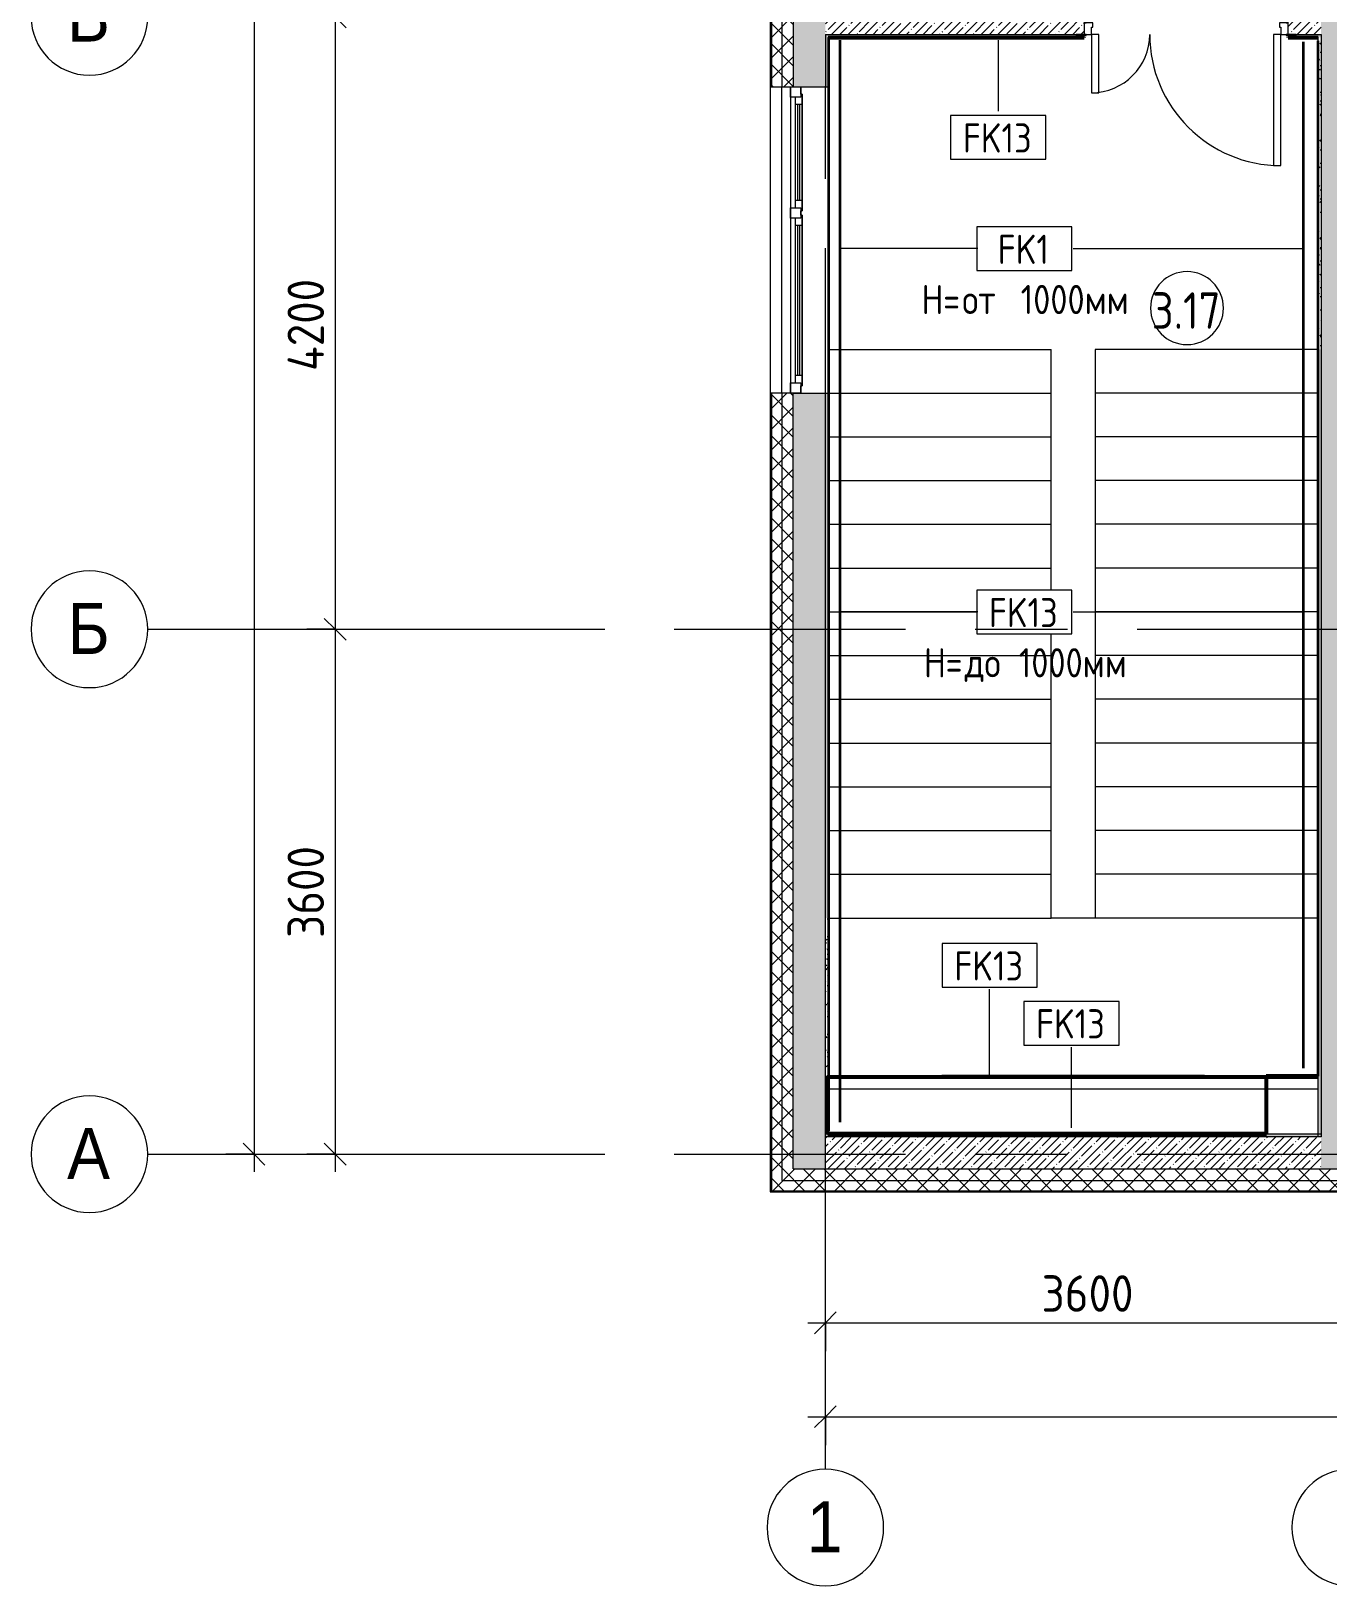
# Model space of a CAD drawing. Header units: millimetres. Extents: x -5426 to 189269, y -8553 to 29000.
# Drawn here: x -5338 to 3557, y -2960 to 7703 of the extents above; entities that cross this region are included whole.
import ezdxf

# ---------------------------------------------------------------- set-up
doc = ezdxf.new("R2010")
doc.units = ezdxf.units.MM
doc.linetypes.add('Осевая', pattern=[3175, 635, -476.25, 1587.5, -476.25])
for name, color, linetype, lineweight in [('A-ANNO-DIMS', 7, 'Continuous', 9), ('A-ANNO-DIMS-100', 7, 'Continuous', 9), ('A-AREA-IDEN', 7, 'Continuous', 9), ('A-DETL', 7, 'Continuous', 9), ('A-DETL-1', 7, 'Continuous', 35), ('A-DOOR', 7, 'Continuous', 9), ('A-DOOR-1', 7, 'Continuous', 13), ('A-DOOR-FRAM', 7, 'Continuous', 13), ('A-GLAZ', 7, 'Continuous', 9), ('A-GLAZ-1', 7, 'Continuous', 13), ('A-WALL', 7, 'Continuous', 9), ('A-WALL-IDEN', 7, 'Continuous', 9), ('I-WALL', 7, 'Continuous', 9), ('S-STRS-1', 7, 'Continuous', 9), ('Знаки', 7, 'Continuous', 9), ('Оси', 7, 'Continuous', 9), ('Оси-1', 7, 'Continuous', 20), ('Оси-2', 7, 'Осевая', 9)]:
    doc.layers.add(name, color=color, linetype=linetype, lineweight=lineweight)
for name, color, linetype, lineweight, true_color in [('A-WALL-1', 7, 'Continuous', 9, 0xc0c0c0), ('A-WALL-4', 5, 'Continuous', 9, 0x0000ff), ('G-ANNO-TEXT-1', 7, 'Continuous', 9, 0x3c3c3c), ('I-WALL-10', 5, 'Continuous', 53, 0x0000ff), ('I-WALL-3', 7, 'Continuous', 9, 0xc0c0c0), ('S-WALL-ANLY', 7, 'Continuous', 13, 0x008040), ('S-WALL-ANLY-1', 7, 'Continuous', 5, 0x008040), ('Знаки-1', 7, 'Continuous', 9, 0xdfdfdf), ('Знаки-2', 9, 'Continuous', 9, 0x808080)]:
    doc.layers.add(name, color=color, linetype=linetype, lineweight=lineweight, true_color=true_color)
doc.styles.add('Arial', font='arial.ttf', dxfattribs={"width": 0.9, "height": 350})
doc.styles.add('GOST Common', font='GOST_Common.ttf', dxfattribs={"width": 0.9, "height": 250})
doc.styles.add('GOST Common_1', font='GOST_Common.ttf', dxfattribs={"width": 0.9, "height": 200})
doc.styles.add('ISOCPEUR', font='isocpeur.ttf', dxfattribs={"width": 0.9, "height": 250})
doc.dimstyles.new('ISO-2_5_0_9К_БОЛЬШОЙ', dxfattribs={"dimscale": 304.8, "dimtxt": 248.995294, "dimasz": 0.492126, "dimexe": 0.393701, "dimexo": 0.984252, "dimgap": 0, "dimtad": 1, "dimdec": 0, "dimrnd": 10, "dimzin": 0, "dimdsep": 46, "dimtxsty": 'ISOCPEUR', "dimblk1": 'OBLIQUE', "dimblk2": 'OBLIQUE', "dimsah": 1, "dimcen": 0.09, "dimdle": 0.393701, "dimazin": 0, "dimtfac": 1, "dimtdec": 4, "dimtix": 1, "dimtmove": 2, "dimatfit": 3, "dimfxl": 1, "dimtvp": 1, "dimtolj": 1, "dimtzin": 0, "dimarcsym": 2})
doc.dimstyles.new('ISO-2_5_0_9К_БОЛЬШОЙ_1', dxfattribs={"dimscale": 304.8, "dimtxt": 248.995294, "dimasz": 0.492126, "dimexe": 0.393701, "dimexo": 0.984252, "dimgap": 0, "dimtad": 1, "dimdec": 0, "dimrnd": 10, "dimzin": 0, "dimdsep": 46, "dimtxsty": 'ISOCPEUR', "dimblk1": 'OBLIQUE', "dimblk2": 'OBLIQUE', "dimsah": 1, "dimcen": 0.09, "dimdle": 0.393701, "dimazin": 0, "dimtfac": 1, "dimtdec": 4, "dimtix": 1, "dimtmove": 0, "dimatfit": 3, "dimfxl": 1, "dimtvp": 1, "dimtolj": 1, "dimtzin": 0, "dimarcsym": 2})
pattern_1 = [(45, (0, 0), (-70.71068, 70.71068), []), (135, (0, 0), (-70.71068, -70.71068), [])]
pattern_2 = [(45, (0, 0), (-57.0246, 57.0246), []), (45, (57.025, 0), (-57.0246, 57.0246), [100.806, -20.161, 3.353, -16.808])]
pattern_3 = [(0, (0, 0), (121.92, 30.48), [10.058, -81.382, 10.058, -81.382, -487.68]), (0, (0, 0), (121.92, 30.48), [-182.88, 10.058, -172.822, 10.058, -81.382, -213.36]), (0, (0, 0), (121.92, 30.48), [-457.2, 10.058, -50.902, 10.058, -142.342]), (120, (45.72, 15.24), (-87.35645, 90.34582), [10.058, -81.382, 10.058, -81.382, -487.68]), (120, (45.72, 15.24), (-87.35645, 90.34582), [-182.88, 10.058, -172.822, 10.058, -81.382, -213.36]), (120, (45.72, 15.24), (-87.35645, 90.34582), [-457.2, 10.058, -50.902, 10.058, -142.342]), (240, (60.96, 76.2), (-34.56355, -120.82582), [10.058, -81.382, 10.058, -81.382, -487.68]), (240, (60.96, 76.2), (-34.56355, -120.82582), [-182.88, 10.058, -172.822, 10.058, -81.382, -213.36]), (240, (60.96, 76.2), (-34.56355, -120.82582), [-457.2, 10.058, -50.902, 10.058, -142.342])]

# ---------------------------------------------------------------- blocks, each defined once
blk = doc.blocks.new('120_Окно_СКБ_2Ст - 120_Окно_СКБ_2Ст 2100х2400 _мал створка справа_-V15-План отделки стен 3 этажа в осях 1-12')
at = {"layer": 'A-GLAZ'}
for p, q in [((1050, -57), (-1050, -57)), ((-1050, -127), (-1000, -127)), ((-930, -107), (100, -107)), ((100, -117), (-930, -117)), ((170, -127), (200, -127)), ((270, -107), (930, -107)), ((930, -117), (270, -117)), ((1000, -127), (1050, -127))]:
    blk.add_line(p, q, dxfattribs=at)
at = {"layer": 'A-GLAZ-1'}
for p, q in [((-1050, -127), (-1050, -57)), ((-1050, -57), (-980, -57)), ((-980, -57), (-980, -127)), ((150, -87), (-980, -87)), ((-980, -87), (-980, -127)), ((-930, -137), (-930, -87)), ((100, -137), (100, -87)), ((150, -127), (150, -57)), ((150, -57), (220, -57)), ((150, -127), (150, -87)), ((220, -57), (220, -127)), ((980, -87), (220, -87)), ((220, -87), (220, -127)), ((270, -137), (270, -87)), ((930, -137), (930, -87)), ((980, -127), (980, -57)), ((980, -57), (1050, -57)), ((980, -127), (980, -87)), ((1050, -57), (1050, -127)), ((-980, -127), (-1050, -127)), ((-980, -127), (-1000, -127)), ((-1000, -127), (-1000, -137)), ((-1000, -137), (170, -137)), ((170, -137), (-1000, -137)), ((220, -127), (150, -127)), ((170, -127), (150, -127)), ((170, -137), (170, -127)), ((220, -127), (200, -127)), ((200, -127), (200, -137)), ((200, -137), (1000, -137)), ((1000, -137), (200, -137)), ((1050, -127), (980, -127)), ((1000, -127), (980, -127)), ((1000, -137), (1000, -127))]:
    blk.add_line(p, q, dxfattribs=at)
blk = doc.blocks.new('110_Дверь_СКБ_2Ст - Д-1 Лестничная клетка EIS60-24280000-План отделки стен 3 этажа в осях 1-12')
at = {"layer": 'A-DOOR'}
for centre, radius, start, end in [((-637.5, 110), 900, 0, 90), ((662.5, 110), 400, 90, 180)]:
    blk.add_arc(centre, radius, start, end, dxfattribs=at)
at = {"layer": 'A-DOOR-1'}
for p, q in [((-637.5, 1010), (-637.5, 110)), ((-587.5, 1010), (-637.5, 1010)), ((-587.5, 110), (-587.5, 1010)), ((662.5, 510), (612.5, 510)), ((612.5, 510), (612.5, 110)), ((662.5, 110), (662.5, 510)), ((-637.5, 110), (-587.5, 110)), ((612.5, 110), (662.5, 110))]:
    blk.add_line(p, q, dxfattribs=at)
at = {"layer": 'A-DOOR-FRAM'}
for p, q in [((-672.5, 118), (-742.5, 118)), ((-742.5, 118), (-742.5, 110)), ((-742.5, 110), (-672.5, 110)), ((-637.5, 110), (-687.5, 110)), ((-687.5, 110), (-687.5, 30)), ((-672.5, 110), (-672.5, 118)), ((-637.5, 60), (-637.5, 110)), ((662.5, 110), (662.5, 60)), ((712.5, 110), (662.5, 110)), ((767.5, 118), (697.5, 118)), ((697.5, 118), (697.5, 110)), ((697.5, 110), (767.5, 110)), ((712.5, 30), (712.5, 110)), ((767.5, 110), (767.5, 118)), ((-687.5, 30), (-627.5, 30)), ((-672.5, 30), (-687.5, 30)), ((-687.5, 30), (-687.5, -110)), ((-672.5, -110), (-672.5, 30)), ((-627.5, 60), (-637.5, 60)), ((-627.5, 30), (-627.5, 60)), ((662.5, 60), (652.5, 60)), ((652.5, 60), (652.5, 30)), ((652.5, 30), (712.5, 30)), ((712.5, 30), (697.5, 30)), ((697.5, 30), (697.5, -110)), ((712.5, -110), (712.5, 30)), ((-672.5, -110), (-742.5, -110)), ((-742.5, -110), (-742.5, -118)), ((-742.5, -118), (-672.5, -118)), ((-687.5, -110), (-672.5, -110)), ((-672.5, -118), (-672.5, -110)), ((697.5, -110), (712.5, -110)), ((767.5, -110), (697.5, -110)), ((697.5, -110), (697.5, -118)), ((697.5, -118), (767.5, -118)), ((767.5, -118), (767.5, -110))]:
    blk.add_line(p, q, dxfattribs=at)
blk = doc.blocks.new('Съемный металлический экран с перфорацией - E1-31419150-План отделки стен 3 этажа в осях 1-12')
at = {"layer": 'Знаки'}
h = blk.add_hatch(dxfattribs=at)
h.set_pattern_fill('FP_37', color=256, style=0, pattern_type=2)
h.set_pattern_definition([(0, (-891.406, -520), (0, 50.8), [13.612, -74.376]), (60, (-866.006, -513.194), (-43.9941, 25.4), [13.612, -74.376]), (120, (-859.2, -487.794), (-43.9941, -25.4), [13.612, -74.376]), (30, (-877.79, -520), (9e-05, 101.5998), [13.612, -87.988]), (30, (-903.19, -476.01), (9e-05, 101.5998), [13.612, -87.988]), (150, (-891.41, -520), (-87.988, -50.7998), [13.612, -87.988]), (150, (-866.01, -476.01), (-87.988, -50.7998), [13.612, -87.988]), (90, (-859.2, -501.41), (-87.988, 50.8), [13.612, -87.988]), (90, (-910, -501.41), (-87.988, 50.8), [13.612, -87.988])])
h.paths.add_polyline_path([(439, 0), (1800, 0), (1800, 20), (0, 20), (0, 0)])
at = {"layer": 'Знаки-1'}
for p, q in [((0, 0), (0, 20)), ((0, 20), (1800, 20)), ((1800, 20), (1800, 0))]:
    blk.add_line(p, q, dxfattribs=at)
at = {"layer": 'Знаки-2'}
for p, q in [((1800, 20), (0, 20)), ((0, 20), (0, 0)), ((1800, 0), (1800, 20))]:
    blk.add_line(p, q, dxfattribs=at)
blk = doc.blocks.new('Зашивка приборов отопления37 - Зашивка приборов отопления-33325027-План отделки стен 3 этажа в осях 1-12')
at = {"layer": 'A-WALL-1'}
for p, q in [((121075, 18487), (124435, 18487)), ((121075, 18412), (124435, 18412))]:
    blk.add_line(p, q, dxfattribs=at)
blk = doc.blocks.new('Ось сетки - D8-29747960-План отделки стен 3 этажа в осях 1-12')
at = {"layer": 'Оси-1'}
for start, end in [(360, 180), (180, 360)]:
    blk.add_arc((0, 0), 4, start, end, dxfattribs=at)
blk = doc.blocks.new('DIMBLOCK1-План отделки стен 3 этажа в осях 1-12')
at = {"layer": 'A-ANNO-DIMS-100'}
for p, q in [((-3809, 27120), (-3809, -120)), ((-4003, 27000), (-3689, 27000)), ((-3809, 27000), (-4003, 27000)), ((-4003, 0), (-3689, 0)), ((-3809, 0), (-4003, 0))]:
    blk.add_line(p, q, dxfattribs=at)
at = {"layer": 'A-ANNO-DIMS-100', "lineweight": 20}
for p, q in [((-3809, 27000), (-3884, 27075)), ((-3809, 27000), (-3734, 26925)), ((-3809, 0), (-3884, 75)), ((-3809, 0), (-3734, -75))]:
    blk.add_line(p, q, dxfattribs=at)
at = {"layer": 'A-ANNO-DIMS-100', "color": 0, "insert": (-4136, 12330), "char_height": 250, "width": 948.1, "attachment_point": 1, "rotation": 90, "line_spacing_factor": 1.149209, "style": 'ISOCPEUR'}
blk.add_mtext('27000', dxfattribs=at)
blk = doc.blocks.new('_Oblique')
at = {"color": 0, "linetype": 'ByBlock', "lineweight": -2}
blk.add_line((-0.5, -0.5), (0.5, 0.5), dxfattribs=at)
blk = doc.blocks.new('DIMBLOCK2-План отделки стен 3 этажа в осях 1-12')
at = {"layer": 'A-ANNO-DIMS-100'}
for p, q in [((110, -1350), (110, -1036)), ((3710, -1350), (3710, -1036)), ((-10, -1156), (3710, -1156)), ((110, -1156), (110, -1350)), ((3710, -1156), (3710, -1350))]:
    blk.add_line(p, q, dxfattribs=at)
at = {"layer": 'A-ANNO-DIMS-100', "lineweight": 20}
for p, q in [((110, -1156), (35, -1231)), ((110, -1156), (185, -1081)), ((3710, -1156), (3635, -1231)), ((3710, -1156), (3785, -1081))]:
    blk.add_line(p, q, dxfattribs=at)
at = {"layer": 'A-ANNO-DIMS-100', "color": 0, "insert": (1594, -830), "char_height": 250, "width": 758.48, "attachment_point": 1, "line_spacing_factor": 1.149209, "style": 'ISOCPEUR'}
blk.add_mtext('3600', dxfattribs=at)
blk = doc.blocks.new('DIMBLOCK23-План отделки стен 3 этажа в осях 1-12')
at = {"layer": 'A-ANNO-DIMS-100'}
for p, q in [((-3447, 7800), (-3133, 7800)), ((-3253, 7800), (-3447, 7800)), ((-3253, 7800), (-3253, 3600)), ((-3447, 3600), (-3133, 3600)), ((-3253, 3600), (-3447, 3600))]:
    blk.add_line(p, q, dxfattribs=at)
at = {"layer": 'A-ANNO-DIMS-100', "lineweight": 20}
for p, q in [((-3253, 7800), (-3328, 7875)), ((-3253, 7800), (-3178, 7725)), ((-3253, 3600), (-3328, 3675)), ((-3253, 3600), (-3178, 3525))]:
    blk.add_line(p, q, dxfattribs=at)
at = {"layer": 'A-ANNO-DIMS-100', "color": 0, "insert": (-3579, 5372), "char_height": 250, "width": 787.21, "attachment_point": 1, "rotation": 90, "line_spacing_factor": 1.149209, "style": 'ISOCPEUR'}
blk.add_mtext('4200', dxfattribs=at)
blk = doc.blocks.new('DIMBLOCK24-План отделки стен 3 этажа в осях 1-12')
at = {"layer": 'A-ANNO-DIMS-100', "lineweight": 20}
for p, q in [((-3253, 3600), (-3328, 3675)), ((-3253, 3600), (-3178, 3525)), ((-3253, 0), (-3328, 75)), ((-3253, 0), (-3178, -75))]:
    blk.add_line(p, q, dxfattribs=at)
at = {"layer": 'A-ANNO-DIMS-100'}
for p, q in [((-3447, 3600), (-3133, 3600)), ((-3253, 3600), (-3447, 3600)), ((-3253, 3600), (-3253, -120)), ((-3447, 0), (-3133, 0)), ((-3253, 0), (-3447, 0))]:
    blk.add_line(p, q, dxfattribs=at)
at = {"layer": 'A-ANNO-DIMS-100', "color": 0, "insert": (-3579, 1484), "char_height": 250, "width": 758.48, "attachment_point": 1, "rotation": 90, "line_spacing_factor": 1.149209, "style": 'ISOCPEUR'}
blk.add_mtext('3600', dxfattribs=at)
blk = doc.blocks.new('DIMBLOCK25-План отделки стен 3 этажа в осях 1-12')
at = {"layer": 'A-ANNO-DIMS-100'}
for p, q in [((110, -1994), (110, -1680)), ((38310, -1994), (38310, -1680)), ((-10, -1800), (38430, -1800)), ((110, -1800), (110, -1994)), ((38310, -1800), (38310, -1994))]:
    blk.add_line(p, q, dxfattribs=at)
at = {"layer": 'A-ANNO-DIMS-100', "lineweight": 20}
for p, q in [((110, -1800), (35, -1875)), ((110, -1800), (185, -1725)), ((38310, -1800), (38235, -1875)), ((38310, -1800), (38385, -1725))]:
    blk.add_line(p, q, dxfattribs=at)
at = {"layer": 'A-ANNO-DIMS-100', "color": 0, "insert": (19933, -1474), "char_height": 250, "width": 948.1, "attachment_point": 1, "line_spacing_factor": 1.149209, "style": 'ISOCPEUR'}
blk.add_mtext('38200', dxfattribs=at)
blk = doc.blocks.new('Марка_Помещения - Номер-25198446-План отделки стен 3 этажа в осях 1-12')
at = {"layer": 'A-AREA-IDEN'}
for start, end in [(360, 180), (180, 360)]:
    blk.add_arc((0, 0), 2.5, start, end, dxfattribs=at)
blk = doc.blocks.new('М_стена_0001 - Типоразмер_без рамки-25382661-План отделки стен 3 этажа в осях 1-12')
at = {"layer": 'A-WALL-IDEN'}
for p, q in [((3.26, 1.52), (-3.27, 1.52)), ((-3.27, 1.52), (-3.27, -1.48)), ((3.26, -1.48), (3.26, 1.52)), ((-3.27, -1.48), (3.26, -1.48))]:
    blk.add_line(p, q, dxfattribs=at)

msp = doc.modelspace()

# ---------------------------------------------------------------- hatches: boundary and pattern name
at = {"layer": 'A-WALL'}
h = msp.add_hatch(dxfattribs=at)
h.set_pattern_fill('FP_11', color=256, style=0, pattern_type=2)
h.set_pattern_definition(pattern_1)
h.paths.add_polyline_path([(-260, -100), (-110, -100), (-110, 5220), (-260, 5220), (-260, 1217.2)])
h.paths.add_polyline_path([(-260, 7320), (-110, 7320), (-110, 8520), (-260, 8520)])
h.paths.add_polyline_path([(-260, 10820), (-110, 10820), (-110, 12220), (-260, 12220)])
h.paths.add_polyline_path([(-110, 13120), (-110, 15073), (-260, 15073), (-260, 13120)])
h = msp.add_hatch(dxfattribs=at)
h.set_pattern_fill('FP_11', color=256, style=0, pattern_type=2)
h.set_pattern_definition(pattern_1)
h.paths.add_polyline_path([(35970, -250), (36523, -250), (36523, -100), (35970, -100), (35970, -216.8)])
h.paths.add_polyline_path([(33870, -250), (33870, -100), (33010, -100), (33010, -250), (33501.4, -250)])
h.paths.add_polyline_path([(32039.9, -250), (32110, -250), (32110, -100), (30882.8, -100), (30882.8, -250), (31309.2, -250)])
h.paths.add_polyline_path([(38987.7, -250), (38987.7, -100), (37423, -100), (37423, -250), (38616.5, -250)])
h.paths.add_polyline_path([(29982.8, -250), (29982.8, -100), (29209.7, -100), (29209.7, -250), (29847.7, -250)])
h.paths.add_polyline_path([(21809.6, -250), (22710, -250), (22710, -100), (21610, -100), (21610, -250)])
h.paths.add_polyline_path([(26194, -250), (26409.7, -250), (26409.7, -100), (24810, -100), (24810, -250), (25463.3, -250)])
h.paths.add_polyline_path([(15610, -250), (15610, -100), (14860, -100), (14860, -250), (15232.9, -250)])
h.paths.add_polyline_path([(12760, -250), (12760, -100), (12010, -100), (12010, -250), (12310, -250)])
h.paths.add_polyline_path([(20710, -250), (20710, -100), (19360, -100), (19360, -250), (20348.1, -250)])
h.paths.add_polyline_path([(16510, -250), (17260, -250), (17260, -100), (16510, -100), (16510, -216.8)])
h.paths.add_polyline_path([(8259.7, -250), (8259.7, -100), (6830, -100), (6830, -250), (7925.5, -250)])
h.paths.add_polyline_path([(11110, -250), (11110, -100), (10359.7, -100), (10359.7, -250), (10848.5, -250)])
h.paths.add_polyline_path([(3730, -250), (3730, -100), (-260, -100), (-260, -250), (3541.1, -250)])
at = {"layer": 'I-WALL'}
h = msp.add_hatch(dxfattribs=at)
h.set_pattern_fill('FP_12', color=256, style=0, pattern_type=2)
h.set_pattern_definition(pattern_2)
h.paths.add_polyline_path([(-110, -100), (110, -100), (110, 5220), (-110, 5220), (-110, 1217.2)])
h.paths.add_polyline_path([(110, 7320), (110, 7900), (-110, 7900), (-110, 7320)])
h = msp.add_hatch(dxfattribs=at)
h.set_pattern_fill('FP_12', color=256, style=0, pattern_type=2)
h.set_pattern_definition(pattern_2)
h.paths.add_polyline_path([(3510, 7680), (3510, 7900), (3285, 7900), (3285, 7680), (3357.5, 7680)])
h.paths.add_polyline_path([(3750, 7680), (3750, 7900), (3730, 7900), (3730, 7680)])
h.paths.add_polyline_path([(1830, 7680), (1885, 7680), (1885, 7900), (110, 7900), (110, 7680), (1348.9, 7680)])
h = msp.add_hatch(dxfattribs=at)
h.set_pattern_fill('FP_12', color=256, style=0, pattern_type=2)
h.set_pattern_definition(pattern_2)
h.paths.add_polyline_path([(3510, -100), (3730, -100), (3730, 7900), (3510, 7900), (3510, 120)])
h = msp.add_hatch(dxfattribs=at)
h.set_pattern_fill('FP_36', color=256, style=0, pattern_type=2)
h.set_pattern_definition(pattern_3)
h.paths.add_polyline_path([(3490, 7660), (3510, 7660), (3510, 7680), (3340, 7680), (3340, 7672), (3285, 7672), (3285, 7660), (3357.5, 7660)])
h.paths.add_polyline_path([(130, 7660), (1885, 7660), (1885, 7672), (1830, 7672), (1830, 7680), (110, 7680), (110, 7660)])
h = msp.add_hatch(dxfattribs=at)
h.set_pattern_fill('FP_36', color=256, style=0, pattern_type=2)
h.set_pattern_definition(pattern_3)
h.paths.add_polyline_path([(110, 1620), (130, 1620), (130, 5220), (110, 5220), (110, 3129.2)])
h.paths.add_polyline_path([(110, 7320), (130, 7320), (130, 7660), (110, 7660)])
h = msp.add_hatch(dxfattribs=at)
h.set_pattern_fill('FP_36', color=256, style=0, pattern_type=2)
h.set_pattern_definition(pattern_3)
h.paths.add_polyline_path([(3490, 5520), (3510, 5520), (3510, 7660), (3490, 7659), (3490, 6953.3)])
h = msp.add_hatch(dxfattribs=at)
h.set_pattern_fill('FP_36', color=256, style=0, pattern_type=2)
h.set_pattern_definition(pattern_3)
h.paths.add_polyline_path([(3490, 120), (3510, 120), (3510, 5520), (3490, 5520), (3490, 261.2)])
h = msp.add_hatch(dxfattribs=at)
h.set_pattern_fill('FP_36', color=256, style=0, pattern_type=2)
h.set_pattern_definition(pattern_3)
h.paths.add_polyline_path([(110, 120), (130, 120), (130, 1620), (110, 1620), (110, 1217.2)])
h = msp.add_hatch(dxfattribs=at)
h.set_pattern_fill('FP_36', color=256, style=0, pattern_type=2)
h.set_pattern_definition(pattern_3)
h.paths.add_polyline_path([(3510, 120), (3510, 140), (110, 140), (110, 120), (2810.4, 120)])
h = msp.add_hatch(dxfattribs=at)
h.set_pattern_fill('FP_12', color=256, style=0, pattern_type=2)
h.set_pattern_definition(pattern_2)
h.paths.add_polyline_path([(110, -100), (3510, -100), (3510, 120), (110, 120)])

# ---------------------------------------------------------------- linework, layer by layer
at = {"layer": 'A-DETL'}
for p, q in [((1801.4, 6360), (1148.3, 6360)), ((1148.3, 6360), (1148.3, 6060)), ((1801.4, 6060), (1801.4, 6360)), ((1156.9, 6211), (210, 6211)), ((1810, 6211), (3389, 6211)), ((1148.3, 6060), (1801.4, 6060)), ((1801.4, 3869), (1148.3, 3869)), ((1148.3, 3869), (1148.3, 3569)), ((1801.4, 3569), (1801.4, 3869)), ((1156.9, 3720), (210, 3720)), ((1810, 3720), (3389, 3720)), ((1148.3, 3569), (1801.4, 3569)), ((3121, 535), (121, 535))]:
    msp.add_line(p, q, dxfattribs=at)
at = {"layer": 'A-DETL-1'}
for p, q in [((131, 7659), (131, 159)), ((210, 7640), (210, 220)), ((3389, 590), (3389, 7630)), ((3490, 536), (3490, 7636)), ((121, 535), (121, 141)), ((121, 535), (3135, 535))]:
    msp.add_line(p, q, dxfattribs=at)
at = {"layer": 'A-WALL'}
for p, q in [((-263, 8520), (-263, 7320)), ((-260, 8520), (-260, 7320)), ((-110, 8520), (-110, 7320)), ((110, 7680), (1830, 7680)), ((110, 7680), (110, 7320)), ((3340, 7680), (3510, 7680)), ((3510, 7680), (3510, 5520)), ((130, 7660), (1885, 7660)), ((3285, 7660), (3490, 7660)), ((-263, 5220), (-263, -253)), ((-260, 5220), (-260, -250)), ((-110, -100), (-110, 5220)), ((110, 1620), (110, 5220)), ((-263, -253), (3730, -253)), ((-260, -250), (3730, -250))]:
    msp.add_line(p, q, dxfattribs=at)
at = {"layer": 'A-WALL-1'}
for p, q in [((-268, 14774.9), (-268, -258)), ((-268, 7320), (-110, 7320)), ((-110, 5220), (-268, 5220)), ((-268, -258), (12010, -258))]:
    msp.add_line(p, q, dxfattribs=at)
at = {"layer": 'A-WALL-4'}
for p, q in [((130, 7660), (130, 7659)), ((3490, 7659), (3490, 7660)), ((3490, 535), (3490, 536))]:
    msp.add_line(p, q, dxfattribs=at)
at = {"layer": 'A-WALL-IDEN'}
for p, q in [((1295.5, 7639.4), (1295.5, 7153.9)), ((1237.1, 524.3), (1237.1, 1131.8)), ((1797.7, 180.9), (1797.7, 734.9))]:
    msp.add_line(p, q, dxfattribs=at)
at = {"layer": 'I-WALL-10'}
for p, q in [((130, 7659), (1885, 7659)), ((1885, 7659), (1885, 7660)), ((3285, 7660), (3285, 7659)), ((3285, 7659), (3490, 7659)), ((3134, 536), (3134, 140)), ((3490, 536), (3134, 536)), ((3135, 140), (3135, 535)), ((3135, 535), (3490, 535)), ((3135, 141), (131, 141)), ((131, 140), (131, 141)), ((131, 140), (3135, 140))]:
    msp.add_line(p, q, dxfattribs=at)
at = {"layer": 'I-WALL-3'}
for p, q in [((130, 7659), (130, 120)), ((1885, 7660), (1885, 7672)), ((3285, 7672), (3285, 7660)), ((3490, 536), (3490, 7659)), ((-110, 7320), (130, 7320)), ((3510, 5520), (3510, 120)), ((-110, 5220), (130, 5220)), ((110, 120), (110, 1620)), ((3490, 120), (3490, 535)), ((110, 140), (3134, 140)), ((3510, 120), (110, 120)), ((3135, 140), (3510, 140)), ((-110, -100), (6830, -100))]:
    msp.add_line(p, q, dxfattribs=at)
at = {"layer": 'S-STRS-1'}
for p, q in [((130, 5520), (1660, 5520)), ((1660, 5220), (1660, 5520)), ((3490, 5520), (1960, 5520)), ((1960, 5520), (1960, 5220)), ((3490, 5520), (1960, 5520)), ((130, 5220), (1660, 5220)), ((130, 5220), (1660, 5220)), ((1660, 4920), (1660, 5220)), ((1960, 5220), (1960, 4920)), ((3490, 5220), (1960, 5220)), ((3490, 5220), (1960, 5220)), ((130, 4920), (1660, 4920)), ((130, 4920), (1660, 4920)), ((1660, 4620), (1660, 4920)), ((1960, 4920), (1960, 4620)), ((3490, 4920), (1960, 4920)), ((3490, 4920), (1960, 4920)), ((130, 4620), (1660, 4620)), ((130, 4620), (1660, 4620)), ((1660, 4320), (1660, 4620)), ((1960, 4620), (1960, 4320)), ((3490, 4620), (1960, 4620)), ((3490, 4620), (1960, 4620)), ((130, 4320), (1660, 4320)), ((130, 4320), (1660, 4320)), ((1660, 4020), (1660, 4320)), ((1960, 4320), (1960, 4020)), ((3490, 4320), (1960, 4320)), ((3490, 4320), (1960, 4320)), ((130, 4020), (1660, 4020)), ((130, 4020), (1660, 4020)), ((1660, 3869), (1660, 4020)), ((1960, 4020), (1960, 3720)), ((3490, 4020), (1960, 4020)), ((3490, 4020), (1960, 4020)), ((130, 3720), (1148.3, 3720)), ((130, 3720), (1148.3, 3720)), ((1960, 3720), (1960, 3420)), ((3490, 3720), (1960, 3720)), ((3490, 3720), (1960, 3720)), ((1660, 3420), (1660, 3569)), ((130, 3420), (1660, 3420)), ((130, 3420), (1660, 3420)), ((1660, 3120), (1660, 3420)), ((1960, 3420), (1960, 3120)), ((3490, 3420), (1960, 3420)), ((3490, 3420), (1960, 3420)), ((130, 3120), (1660, 3120)), ((130, 3120), (1660, 3120)), ((1660, 2820), (1660, 3120)), ((1960, 3120), (1960, 2820)), ((3490, 3120), (1960, 3120)), ((3490, 3120), (1960, 3120)), ((130, 2820), (1660, 2820)), ((130, 2820), (1660, 2820)), ((1660, 2520), (1660, 2820)), ((1960, 2820), (1960, 2520)), ((3490, 2820), (1960, 2820)), ((3490, 2820), (1960, 2820)), ((130, 2520), (1660, 2520)), ((130, 2520), (1660, 2520)), ((1660, 2220), (1660, 2520)), ((1960, 2520), (1960, 2220)), ((3490, 2520), (1960, 2520)), ((3490, 2520), (1960, 2520)), ((130, 2220), (1660, 2220)), ((130, 2220), (1660, 2220)), ((1660, 1920), (1660, 2220)), ((1960, 2220), (1960, 1920)), ((3490, 2220), (1960, 2220)), ((3490, 2220), (1960, 2220)), ((130, 1920), (1660, 1920)), ((130, 1920), (1660, 1920)), ((1660, 1620), (1660, 1920)), ((1960, 1920), (1960, 1620)), ((3490, 1920), (1960, 1920)), ((3490, 1920), (1960, 1920)), ((130, 1620), (1660, 1620)), ((130, 1620), (1660, 1620)), ((1960, 1620), (1660, 1620)), ((3490, 1620), (1960, 1620)), ((3490, 1620), (1960, 1620))]:
    msp.add_line(p, q, dxfattribs=at)
at = {"layer": 'S-WALL-ANLY'}
msp.add_line((-189, 5220), (-189, 7320), dxfattribs=at)
at = {"layer": 'S-WALL-ANLY-1'}
for p, q in [((-189, 8520), (-189, 7320)), ((-189, 5220), (-189, -179)), ((-189, -179), (3730, -179))]:
    msp.add_line(p, q, dxfattribs=at)
at = {"layer": 'Оси'}
for p, q in [((-4538.2, 3600), (-2038.2, 3600)), ((110, -2160.2), (110, 339.8)), ((-4538.2, 0), (-2038.2, 0))]:
    msp.add_line(p, q, dxfattribs=at)
at = {"layer": 'Оси-2'}
for p, q in [((110, 339.8), (110, 12880)), ((-2038.2, 3600), (36260, 3600)), ((-2038.2, 0), (36260, 0))]:
    msp.add_line(p, q, dxfattribs=at)

# ---------------------------------------------------------------- block references
at = {"layer": 'A-AREA-IDEN', "xscale": 99.99999999999993, "yscale": 99.99999999999993, "zscale": 99.99999999999993}
msp.add_blockref('Марка_Помещения - Номер-25198446-План отделки стен 3 этажа в осях 1-12', (2590.9, 5802.7), dxfattribs=at)
at = {"layer": 'A-DOOR', "rotation": 180}
msp.add_blockref('110_Дверь_СКБ_2Ст - Д-1 Лестничная клетка EIS60-24280000-План отделки стен 3 этажа в осях 1-12', (2597.5, 7790), dxfattribs=at)
at = {"layer": 'A-GLAZ', "rotation": 89.99999999999991}
msp.add_blockref('120_Окно_СКБ_2Ст - 120_Окно_СКБ_2Ст 2100х2400 _мал створка справа_-V15-План отделки стен 3 этажа в осях 1-12', (-185, 6270), dxfattribs=at)
at = {"layer": 'A-WALL-1', "rotation": 180}
msp.add_blockref('Зашивка приборов отопления37 - Зашивка приборов отопления-33325027-План отделки стен 3 этажа в осях 1-12', (124565, 18932.5), dxfattribs=at)
at = {"layer": 'A-WALL-IDEN', "xscale": 99.99999999999993, "yscale": 99.99999999999993, "zscale": 99.99999999999993}
for p in [(1296.3, 6971.5), (1237.9, 1293.3), (1798.4, 896.4)]:
    msp.add_blockref('М_стена_0001 - Типоразмер_без рамки-25382661-План отделки стен 3 этажа в осях 1-12', p, dxfattribs=at)
at = {"layer": 'Знаки-1'}
msp.add_blockref('Съемный металлический экран с перфорацией - E1-31419150-План отделки стен 3 этажа в осях 1-12', (910, 520), dxfattribs=at)
at = {"layer": 'Оси-1', "xscale": 99.99999999999993, "yscale": 99.99999999999993, "zscale": 99.99999999999993, "rotation": 269.9999999999994}
for p in [(-4938.2, 7800), (-4938.2, 3600), (-4938.2, 0)]:
    msp.add_blockref('Ось сетки - D8-29747960-План отделки стен 3 этажа в осях 1-12', p, dxfattribs=at)
at = {"layer": 'Оси-1', "xscale": 99.99999999999993, "yscale": 99.99999999999993, "zscale": 99.99999999999993}
for p in [(110, -2560.2), (3710, -2560.2)]:
    msp.add_blockref('Ось сетки - D8-29747960-План отделки стен 3 этажа в осях 1-12', p, dxfattribs=at)

# ---------------------------------------------------------------- texts
at = {"layer": 'A-AREA-IDEN', "insert": (2349, 5911.3), "char_height": 250, "width": 606.076, "attachment_point": 1, "style": 'GOST Common'}
msp.add_mtext('3.17', dxfattribs=at)
at = {"layer": 'A-WALL-IDEN', "char_height": 200, "width": 598.861, "attachment_point": 1, "style": 'GOST Common_1'}
for insert in [(1053.5, 7069.5), (995.1, 1391.4), (1555.7, 994.4)]:
    msp.add_mtext('FK13', dxfattribs=dict(at, insert=insert))
at = {"layer": 'G-ANNO-TEXT-1', "char_height": 200, "attachment_point": 1, "style": 'GOST Common_1'}
for s, insert, width in [('FK1', (1293, 6305.7), 447.342), ('\\fGOST Common|b0|i0|c204|p34|;\\W.9;Н', (769.1, 5961.7), 180.38), ('\\fGOST Common|b0|i0|c204|p34|;\\W.9;=', (917.9, 5961.7), 158.734), ('от', (1048.9, 5961.7), 353.544), (' 1000', (1340.6, 5961.7), 663.797), ('мм', (1888.3, 5961.7), 360.759), ('FK13', (1232.2, 3814.7), 598.861), ('\\fGOST Common|b0|i0|c204|p34|;\\W.9;Н', (785.7, 3470.7), 180.38), (' 1000', (1327.5, 3470.7), 663.797), ('\\fGOST Common|b0|i0|c204|p34|;\\W.9;=', (934.6, 3470.7), 158.734), ('до', (1065.5, 3470.7), 317.468), ('мм', (1875.2, 3470.7), 360.759)]:
    msp.add_mtext(s, dxfattribs=dict(at, insert=insert, width=width))
at = {"layer": 'Оси', "char_height": 350, "attachment_point": 1, "style": 'Arial'}
for s, insert, width in [('\\fArial|b0|i0|c204|p34|;\\W.9;В', (-5091, 7981), 360.759), ('\\fArial|b0|i0|c204|p34|;\\W.9;Б', (-5087.8, 3781), 353.544), ('\\fArial|b0|i0|c204|p34|;\\W.9;А', (-5091, 181), 360.759), ('\\fArial|b0|i0|c204|p34|;\\W.9;1', (-17.5, -2379.5), 303.038)]:
    msp.add_mtext(s, dxfattribs=dict(at, insert=insert, width=width))

# ---------------------------------------------------------------- dimensions: what is measured, and where the dimension line sits
at = {"layer": 'A-ANNO-DIMS'}
dim = msp.add_linear_dim(base=(-3809.1, 0), p1=(-3703, 27000), p2=(-3703, 0), angle=90, dimstyle='ISO-2_5_0_9К_БОЛЬШОЙ', override={"dimpost": '<>', "dimfxl": 26999.999823}, dxfattribs=at)
dim.commit()
dim.dimension.update_dxf_attribs({"geometry": 'DIMBLOCK1-План отделки стен 3 этажа в осях 1-12', "text_midpoint": (-3969.1, 12803.9), "dimtype": 160, "text_rotation": 90})
for base, p1, p2, override, picture, middle in [((-3252.8, 3600), (-3146.8, 7800), (-3146.8, 3600), {"dimpost": '<>', "dimfxl": 4200}, 'DIMBLOCK23-План отделки стен 3 этажа в осях 1-12', (-3377.8, 5700)), ((-3252.8, 0), (-3146.8, 3600), (-3146.8, 0), {"dimpost": '<>', "dimfxl": 3600}, 'DIMBLOCK24-План отделки стен 3 этажа в осях 1-12', (-3377.8, 1800))]:
    dim = msp.add_linear_dim(base=base, p1=p1, p2=p2, angle=90, dimstyle='ISO-2_5_0_9К_БОЛЬШОЙ_1', override=override, dxfattribs=at)
    dim.commit()
    dim.dimension.update_dxf_attribs({"geometry": picture, "text_midpoint": middle})
dim = msp.add_linear_dim(base=(3710, -1156.5), p1=(110, -1050.4), p2=(3710, -1050.4), dimstyle='ISO-2_5_0_9К_БОЛЬШОЙ_1', override={"dimpost": '<>', "dimfxl": 3599.999993}, dxfattribs=at)
dim.commit()
dim.dimension.update_dxf_attribs({"geometry": 'DIMBLOCK2-План отделки стен 3 этажа в осях 1-12', "text_midpoint": (1910, -1031.5)})
dim = msp.add_linear_dim(base=(38310, -1800.1), p1=(110, -1694.1), p2=(38310, -1694.1), dimstyle='ISO-2_5_0_9К_БОЛЬШОЙ', override={"dimpost": '<>', "dimfxl": 38199.999966}, dxfattribs=at)
dim.commit()
dim.dimension.update_dxf_attribs({"geometry": 'DIMBLOCK25-План отделки стен 3 этажа в осях 1-12', "text_midpoint": (20406.7, -1640.2), "dimtype": 160})

doc.saveas('drawing.dxf')
